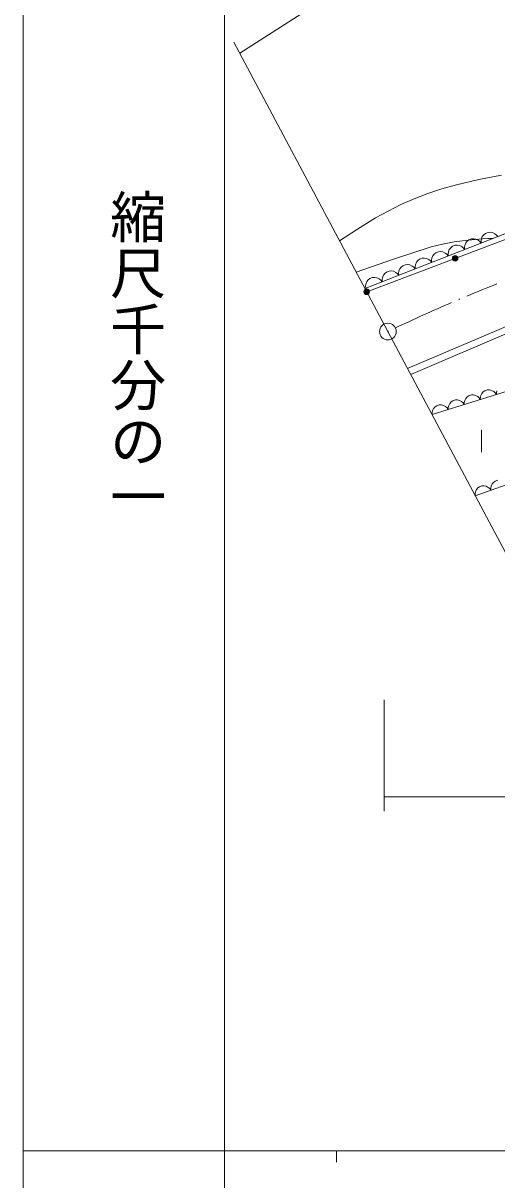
# Model space of a CAD drawing. Units: millimetres, scale not verified. Extents: x 69965 to 709965, y -3686 to 356314.
# Drawn here: x 69965 to 112282, y 178722 to 282147 of the extents above; entities that cross this region are included whole.
import ezdxf
from ezdxf.enums import TextEntityAlignment as Align

# ---------------------------------------------------------------- set-up
doc = ezdxf.new("R2010")
doc.units = ezdxf.units.MM
doc.header["$LTSCALE"] = 1000
for name, color, linetype, lineweight in [('S-BGD', 7, 'Continuous', 13), ('S-BGD-HTXT', 7, 'Continuous', 13), ('S-TTL', 2, 'Continuous', 13)]:
    doc.layers.add(name, color=color, linetype=linetype, lineweight=lineweight)
doc.styles.add('@ＭＳ ゴシック', font='')
doc.styles.get('@ＭＳ ゴシック').set_extended_font_data('@MS Gothic')

msp = doc.modelspace()

# ---------------------------------------------------------------- linework, layer by layer
at = {"layer": 'S-BGD'}
for p, q in [((89307, 279473), (138049, 310623)), ((88786, 280453), (116683, 227973)), ((108670, 267693), (110665, 268157)), ((110665, 268157), (112683, 268564)), ((104892, 266435), (106108, 266903)), ((106108, 266903), (107381, 267327)), ((107381, 267327), (108670, 267693)), ((102564, 265346), (103710, 265916)), ((103710, 265916), (104892, 266435)), ((101456, 264728), (102564, 265346)), ((99833, 263724), (101456, 264728)), ((98240, 262668), (99833, 263724)), ((100569, 258444), (113830, 263635)), ((100658, 258127), (114223, 263262)), ((108468, 262589), (109731, 262750)), ((109790, 262767), (109638, 262644)), ((109731, 262750), (111007, 262852)), ((110018, 262857), (109790, 262767)), ((110213, 262869), (110018, 262857)), ((110410, 262844), (110213, 262869)), ((110617, 262738), (110410, 262844)), ((110761, 262629), (110617, 262738)), ((110904, 262851), (110876, 262674)), ((110984, 263069), (110904, 262851)), ((111112, 263221), (110984, 263069)), ((111007, 262852), (111477, 262879)), ((111263, 263344), (111112, 263221)), ((111492, 263434), (111263, 263344)), ((111477, 262879), (111958, 262902)), ((111686, 263446), (111492, 263434)), ((111883, 263421), (111686, 263446)), ((112090, 263315), (111883, 263421)), ((112235, 263206), (112090, 263315)), ((112356, 263058), (112235, 263206)), ((103056, 261036), (106419, 262145)), ((106419, 262145), (107433, 262395)), ((107071, 261703), (106843, 261614)), ((107266, 261716), (107071, 261703)), ((107463, 261691), (107266, 261716)), ((107433, 262395), (108468, 262589)), ((107670, 261585), (107463, 261691)), ((107957, 261697), (107929, 261521)), ((108037, 261916), (107957, 261697)), ((108165, 262068), (108037, 261916)), ((108316, 262191), (108165, 262068)), ((108545, 262280), (108316, 262191)), ((108739, 262293), (108545, 262280)), ((108936, 262268), (108739, 262293)), ((109143, 262162), (108936, 262268)), ((109288, 262053), (109143, 262162)), ((109410, 261905), (109288, 262053)), ((109431, 262274), (109402, 262097)), ((109402, 262097), (109410, 261905)), ((109511, 262492), (109431, 262274)), ((109638, 262644), (109511, 262492)), ((110883, 262482), (110761, 262629)), ((110876, 262674), (110883, 262482)), ((99725, 259874), (103056, 261036)), ((105090, 260762), (105010, 260544)), ((105218, 260914), (105090, 260762)), ((105369, 261037), (105218, 260914)), ((105598, 261126), (105369, 261037)), ((105793, 261139), (105598, 261126)), ((105989, 261114), (105793, 261139)), ((106196, 261008), (105989, 261114)), ((106341, 260899), (106196, 261008)), ((106463, 260751), (106341, 260899)), ((106484, 261121), (106455, 260944)), ((106455, 260944), (106463, 260751)), ((106564, 261339), (106484, 261121)), ((106691, 261491), (106564, 261339)), ((106843, 261614), (106691, 261491)), ((107814, 261476), (107670, 261585)), ((107936, 261328), (107814, 261476)), ((107929, 261521), (107936, 261328)), ((102144, 259609), (102063, 259390)), ((102271, 259761), (102144, 259609)), ((102423, 259884), (102271, 259761)), ((102651, 259973), (102423, 259884)), ((102846, 259985), (102651, 259973)), ((103042, 259960), (102846, 259985)), ((103249, 259855), (103042, 259960)), ((103394, 259746), (103249, 259855)), ((103516, 259598), (103394, 259746)), ((103537, 259967), (103508, 259790)), ((103508, 259790), (103516, 259598)), ((103617, 260185), (103537, 259967)), ((103744, 260337), (103617, 260185)), ((103896, 260460), (103744, 260337)), ((104124, 260550), (103896, 260460)), ((104319, 260562), (104124, 260550)), ((104516, 260537), (104319, 260562)), ((104723, 260431), (104516, 260537)), ((104868, 260322), (104723, 260431)), ((104989, 260175), (104868, 260322)), ((105010, 260544), (104982, 260367)), ((104982, 260367), (104989, 260175)), ((100590, 258814), (100561, 258637)), ((100561, 258637), (100569, 258444)), ((100670, 259032), (100590, 258814)), ((100798, 259184), (100670, 259032)), ((100949, 259307), (100798, 259184)), ((101177, 259396), (100949, 259307)), ((101372, 259409), (101177, 259396)), ((101569, 259384), (101372, 259409)), ((101776, 259278), (101569, 259384)), ((101921, 259169), (101776, 259278)), ((102042, 259021), (101921, 259169)), ((102063, 259390), (102035, 259214)), ((102035, 259214), (102042, 259021)), ((106501, 247152), (133754, 255628)), ((104356, 251289), (113693, 255275)), ((113919, 254719), (104592, 250737)), ((111223, 249282), (111071, 249175)), ((111445, 249351), (111223, 249282)), ((111631, 249349), (111445, 249351)), ((111815, 249312), (111631, 249349)), ((112004, 249198), (111815, 249312)), ((112284, 249285), (112245, 249120)), ((108203, 248283), (108072, 248148)), ((108354, 248389), (108203, 248283)), ((108577, 248458), (108354, 248389)), ((108762, 248457), (108577, 248458)), ((108947, 248420), (108762, 248457)), ((109136, 248306), (108947, 248420)), ((109265, 248193), (109136, 248306)), ((109376, 248227), (109370, 248045)), ((109415, 248393), (109376, 248227)), ((109506, 248594), (109415, 248393)), ((109637, 248729), (109506, 248594)), ((109789, 248835), (109637, 248729)), ((110011, 248905), (109789, 248835)), ((110196, 248903), (110011, 248905)), ((110381, 248866), (110196, 248903)), ((110570, 248752), (110381, 248866)), ((110699, 248639), (110570, 248752)), ((110804, 248491), (110699, 248639)), ((110811, 248673), (110804, 248491)), ((110850, 248839), (110811, 248673)), ((110940, 249040), (110850, 248839)), ((111071, 249175), (110940, 249040)), ((112134, 249085), (112004, 249198)), ((112239, 248937), (112134, 249085)), ((112245, 249120), (112239, 248937)), ((106508, 247335), (106501, 247152)), ((106547, 247501), (106508, 247335)), ((106637, 247702), (106547, 247501)), ((106768, 247837), (106637, 247702)), ((106920, 247943), (106768, 247837)), ((107142, 248012), (106920, 247943)), ((107328, 248011), (107142, 248012)), ((107512, 247974), (107328, 248011)), ((107701, 247860), (107512, 247974)), ((107831, 247747), (107701, 247860)), ((107936, 247598), (107831, 247747)), ((107942, 247781), (107936, 247598)), ((107981, 247947), (107942, 247781)), ((108072, 248148), (107981, 247947)), ((109370, 248045), (109265, 248193)), ((110897, 245774), (110897, 243774)), ((110341, 239893), (121655, 243867)), ((111996, 241082), (111871, 240943)), ((112144, 241194), (111996, 241082)), ((112363, 241271), (112144, 241194)), ((110373, 240242), (110340, 240076)), ((110340, 240076), (110341, 239893)), ((110456, 240446), (110373, 240242)), ((110582, 240586), (110456, 240446)), ((110730, 240697), (110582, 240586)), ((110949, 240774), (110730, 240697)), ((111134, 240779), (110949, 240774)), ((111319, 240749), (111134, 240779)), ((111512, 240642), (111319, 240749)), ((111645, 240534), (111512, 240642)), ((111755, 240390), (111645, 240534)), ((111787, 240739), (111755, 240572)), ((111755, 240572), (111755, 240390)), ((111871, 240943), (111787, 240739)), ((102204, 221643), (102204, 211680)), ((102204, 212962), (396307, 212962))]:
    msp.add_line(p, q, dxfattribs=at)
for centre, radius in [((108562, 261119), 249), ((108562, 261119), 220), ((108562, 261119), 191), ((108562, 261119), 161), ((108562, 261119), 132), ((108562, 261119), 97.5), ((108562, 261119), 67.5), ((108562, 261119), 38.7), ((108562, 261119), 7.5), ((100658, 258127), 249), ((100658, 258127), 220), ((100658, 258127), 191), ((100658, 258127), 161), ((100658, 258127), 132), ((100658, 258127), 97.5), ((100658, 258127), 67.5), ((100658, 258127), 38.7), ((100658, 258127), 7.5), ((102545, 254569), 746), ((102545, 254569), 22.5)]:
    msp.add_circle(centre, radius, dxfattribs=at)
for start, end in [(111.46509, 112.62827), (113.23108, 115.45688), (112.90649, 112.95288)]:
    msp.add_arc((164168, 126869), 141791, start, end, dxfattribs=at)
at = {"layer": 'S-BGD-HTXT'}
for p, q in [((87965, 346314), (87965, -3686)), ((69965, 181313), (608965, 181313)), ((97965, 181314), (97965, 180313))]:
    msp.add_line(p, q, dxfattribs=at)
at = {"layer": 'S-TTL'}
msp.add_line((69965, 356314), (69965, -3686), dxfattribs=at)

# ---------------------------------------------------------------- texts
at = {"layer": 'S-BGD-HTXT', "style": '@ＭＳ ゴシック'}
msp.add_text('縮尺千分の一', height=3666, rotation=270, dxfattribs=at).set_placement((77242, 267344), align=Align.BOTTOM_LEFT)

doc.saveas('drawing.dxf')
